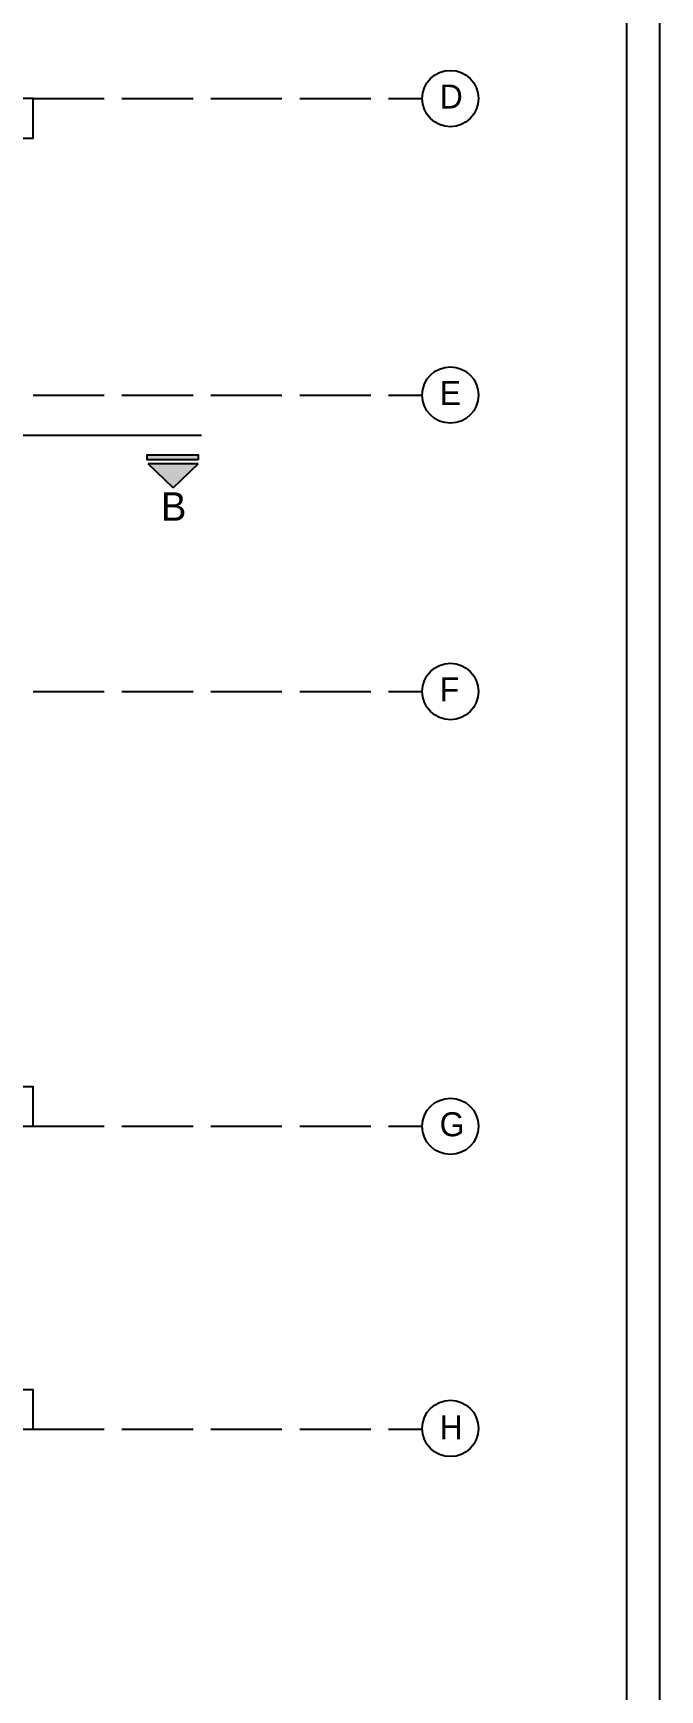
# Model space of a CAD drawing. Header units: metres. Extents: x -525 to 413, y -37 to 272.
# Drawn here: x 56.89 to 66.41, y 39.82 to 64.96 of the extents above; entities that cross this region are included whole.
import ezdxf

# ---------------------------------------------------------------- set-up
doc = ezdxf.new("R2010")
doc.units = ezdxf.units.M
doc.header["$MEASUREMENT"] = 0
doc.linetypes.add('ACAD_ISO02W100', pattern=[15, 12, -3])
doc.linetypes.add('DOT', pattern=[0.25, 0, -0.25])
doc.layers.get('0').update_dxf_attribs({"color": 254})
for name, color, linetype in [('COLUMNA', 254, 'Continuous'), ('L.COLUMNA', 254, 'Continuous'), ('letra', 254, 'DOT'), ('NOFIJO', 254, 'Continuous')]:
    doc.layers.add(name, color=color, linetype=linetype)
doc.styles.get("Standard").update_dxf_attribs({"font": 'HTOWERT.TTF', "height": 0.08})

# ---------------------------------------------------------------- blocks, each defined once
blk = doc.blocks.new('D')
at = {"layer": 'COLUMNA', "ltscale": 0.2}
h = blk.add_hatch(color=256, dxfattribs=at)
h.set_gradient(color1=(0, 0, 26), color2=(0, 0, 0), rotation=30, one_color=1)
h.paths.add_polyline_path([(3167.8, 1572.454), (3167.418, 1572.818), (3167.036, 1572.454)])
h.paths.add_polyline_path([(3167.036, 1572.393), (3167.036, 1572.315), (3167.813, 1572.315), (3167.813, 1572.393)])
for p, q in [((3167.418, 1572.818), (3167.036, 1572.454)), ((3167.418, 1572.818), (3167.8, 1572.454)), ((3167.036, 1572.454), (3167.8, 1572.454))]:
    blk.add_line(p, q, dxfattribs=at)
blk.add_lwpolyline([(3167.036, 1572.393), (3167.813, 1572.393), (3167.813, 1572.315), (3167.036, 1572.315)], close=True, dxfattribs=at)

msp = doc.modelspace()

# ---------------------------------------------------------------- linework, layer by layer
at = {"linetype": 'Continuous'}
for points in [[(24.407, 85.327), (24.407, 25.927), (66.407, 25.927), (66.407, 85.327)], [(24.907, 84.827), (24.907, 26.427), (65.907, 26.427), (65.907, 84.827)]]:
    msp.add_lwpolyline(points, close=True, dxfattribs=at)
at = {"ltscale": 0.2}
for centre in [(63.224, 63.969), (63.224, 59.469), (63.224, 54.969), (63.224, 48.369), (63.224, 43.784)]:
    msp.add_circle(centre, 0.428, dxfattribs=at)
at = {"layer": 'COLUMNA', "ltscale": 0.2}
msp.add_line((55.091, 58.859), (59.445, 58.859), dxfattribs=at)
at = {"layer": 'L.COLUMNA', "linetype": 'ACAD_ISO02W100', "ltscale": 0.09}
for p, q in [((56.885, 63.969), (62.796, 63.969)), ((56.885, 59.469), (62.796, 59.469)), ((56.885, 54.969), (62.796, 54.969)), ((56.885, 48.369), (62.796, 48.369)), ((56.885, 43.771), (62.796, 43.771))]:
    msp.add_line(p, q, dxfattribs=at)
at = {"layer": 'NOFIJO', "ltscale": 0.02}
for points in [[(56.635, 63.369), (56.885, 63.369), (56.885, 63.969), (56.635, 63.969)], [(56.635, 48.369), (56.885, 48.369), (56.885, 48.969), (56.635, 48.969)], [(56.635, 43.771), (56.885, 43.771), (56.885, 44.371), (56.635, 44.371)]]:
    msp.add_lwpolyline(points, close=True, dxfattribs=at)

# ---------------------------------------------------------------- block references
at = {"layer": 'COLUMNA', "rotation": 180}
msp.add_blockref('D', (3226.431, 1630.877), dxfattribs=at)

# ---------------------------------------------------------------- texts
at = {"layer": 'COLUMNA', "ltscale": 0.2}
msp.add_text('B', height=0.432, dxfattribs=at).set_placement((58.828, 57.561))
at = {"layer": 'letra', "linetype": 'ACAD_ISO02W100', "ltscale": 0.009}
for s, p in [('D', (63.061, 63.818)), ('E', (63.061, 59.318)), ('F', (63.061, 54.818)), ('G', (63.061, 48.218)), ('H', (63.061, 43.62))]:
    msp.add_text(s, height=0.364, dxfattribs=at).set_placement(p)

doc.saveas('drawing.dxf')
